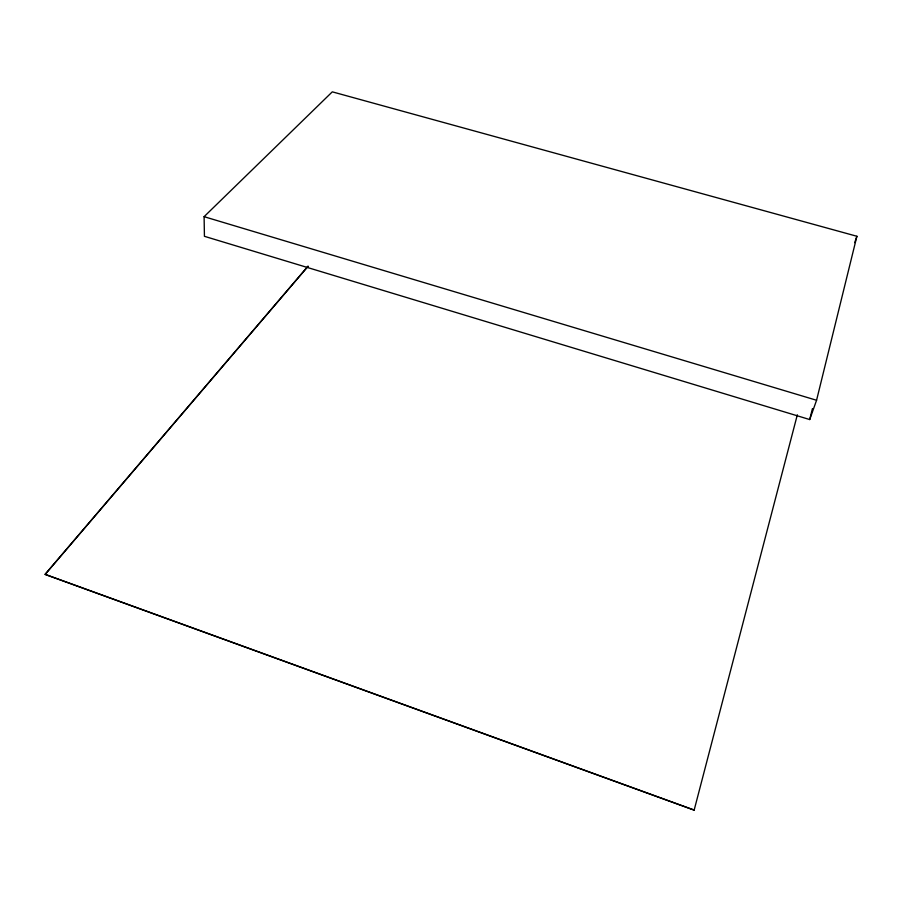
<?xml version="1.0" encoding="UTF-8"?>
<svg xmlns="http://www.w3.org/2000/svg" width="902" height="902" viewBox="0 0 902 902"><rect width="100%" height="100%" fill="white"/><g stroke="black" fill="none" stroke-linecap="round" stroke-linejoin="round"><path stroke-width="1.35" d="M816.569 400.262L856.9 236.268L332.297 91.846L204.1 216.672L204.427 236.313L809.714 419.554L816.569 400.262L204.1 216.672M809.714 419.554L812.431 408.617M797.334 414.807L694.145 810.154L45.111 574.439L308.044 266.293M854.701 242.649L856.9 236.268M307.999 266.248L45.1 574.326L694.19 810.041"/></g></svg>
